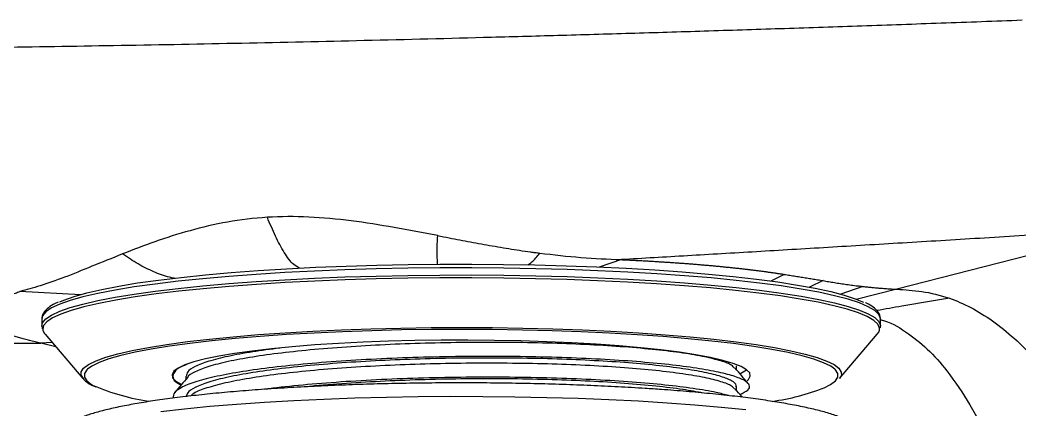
# Model space of a CAD drawing. Extents: x -54 to 18, y -18 to 89.
# Drawn here: x -24.05 to -18.33, y 23.57 to 25.79 of the extents above; entities that cross this region are included whole.
import ezdxf

# ---------------------------------------------------------------- set-up
doc = ezdxf.new("R2010")
doc.units = 0
doc.header["$MEASUREMENT"] = 0
doc.layers.add('GEOMETRY', color=2, linetype='Continuous', lineweight=25)

# ---------------------------------------------------------------- blocks, each defined once
blk = doc.blocks.new('2026 MINI-ASPIRE')
at = {"layer": 'GEOMETRY'}
for p, q in [((0.1875, -26.1541), (-1.1596, -26.4989)), ((-2.7364, -26.3294), (-2.8625, -26.3723)), ((-1.8048, -26.4137), (-1.8811, -26.4519)), ((-1.5821, -26.4497), (-1.6601, -26.4872)), ((-1.3537, -26.4833), (-1.4811, -26.5274)), ((-5.8296, -26.53), (-6.1776, -26.5125)), ((-1.1596, -26.4989), (-1.393, -26.5576)), ((-1.253, -26.6692), (-1.2532, -26.6659)), ((-6.053, -26.6682), (-6.053, -26.6692)), ((-6.053, -26.6692), (-6.053, -26.7098)), ((-6.053, -26.7115), (-6.053, -26.7098)), ((-6.0513, -26.7126), (-6.0503, -26.7249)), ((-1.253, -26.7098), (-1.253, -26.6692)), ((-6.0344, -26.7558), (-5.8182, -27.0103)), ((-1.4879, -27.0103), (-1.2716, -26.7558)), ((-23.2033, -26.8078), (-6.0587, -26.8078)), ((-5.9941, -26.8033), (-6.0587, -26.8078)), ((-5.9728, -26.8284), (-6.0587, -26.8078)), ((-2.078, -26.9583), (-2.078, -26.9365)), ((-5.2863, -26.9639), (-5.2927, -26.9714)), ((-5.228, -26.996), (-5.228, -27.0139)), ((-2.0574, -26.9827), (-2.0203, -26.9609)), ((-2.078, -27.0774), (-2.078, -27.0556))]:
    blk.add_line(p, q, dxfattribs=at)
at = {"layer": 'GEOMETRY', "flags": 128}
for points in [[(-1.2532, -26.6659), (-1.2532, -26.6655), (-1.2626, -26.6431), (-1.286, -26.6209), (-1.3233, -26.599), (-1.3743, -26.5774), (-1.4386, -26.5565), (-1.5159, -26.5361), (-1.6058, -26.5166), (-1.7077, -26.4979), (-1.821, -26.4803), (-1.9451, -26.4638), (-2.0792, -26.4484), (-2.2225, -26.4344), (-2.3742, -26.4217), (-2.5334, -26.4105), (-2.6992, -26.4008), (-2.8706, -26.3927), (-3.0465, -26.3862), (-3.2261, -26.3814), (-3.4081, -26.3783), (-3.5916, -26.3768), (-3.7754, -26.3771), (-3.9586, -26.3791), (-4.1399, -26.3828), (-4.3184, -26.3882), (-4.4929, -26.3952), (-4.6626, -26.4039), (-4.8263, -26.4141), (-4.9831, -26.4258), (-5.1321, -26.4389), (-5.2725, -26.4534), (-5.4033, -26.4691), (-5.5239, -26.486), (-5.6335, -26.504), (-5.7314, -26.523), (-5.8172, -26.5428), (-5.8903, -26.5634), (-5.9502, -26.5845), (-5.9967, -26.6062), (-6.0294, -26.6283), (-6.0481, -26.6506), (-6.053, -26.6682)], [(-5.9493, -26.5705), (-5.9263, -26.5606), (-5.867, -26.5396), (-5.7946, -26.5193), (-5.7098, -26.4997), (-5.6128, -26.4809), (-5.5044, -26.4631), (-5.3851, -26.4464), (-5.2556, -26.4308), (-5.1167, -26.4165), (-4.9692, -26.4035), (-4.814, -26.3919), (-4.652, -26.3818), (-4.4842, -26.3733), (-4.3114, -26.3663), (-4.1348, -26.361), (-3.9554, -26.3573), (-3.7742, -26.3554), (-3.5922, -26.3551), (-3.4107, -26.3565), (-3.2305, -26.3596), (-3.0529, -26.3644), (-2.8787, -26.3708), (-2.7091, -26.3788), (-2.5451, -26.3884), (-2.3875, -26.3995), (-2.2374, -26.412), (-2.0956, -26.4259), (-1.9629, -26.4411), (-1.8401, -26.4574), (-1.728, -26.4749), (-1.6271, -26.4934), (-1.5382, -26.5127), (-1.4617, -26.5328), (-1.398, -26.5536), (-1.35, -26.5737)], [(-6.053, -26.7098), (-6.0481, -26.6912), (-6.0294, -26.6689), (-5.9967, -26.6468), (-5.9502, -26.6251), (-5.8903, -26.604), (-5.8172, -26.5834), (-5.7314, -26.5636), (-5.6335, -26.5446), (-5.5239, -26.5266), (-5.4033, -26.5097), (-5.2725, -26.494), (-5.1321, -26.4795), (-4.9831, -26.4664), (-4.8263, -26.4547), (-4.6626, -26.4445), (-4.4929, -26.4358), (-4.3184, -26.4288), (-4.1399, -26.4234), (-3.9586, -26.4197), (-3.7754, -26.4177), (-3.5916, -26.4174), (-3.4081, -26.4189), (-3.2261, -26.422), (-3.0465, -26.4268), (-2.8706, -26.4333), (-2.6992, -26.4414), (-2.5334, -26.4511), (-2.3742, -26.4623), (-2.2225, -26.475), (-2.0792, -26.489), (-1.9451, -26.5043), (-1.821, -26.5209), (-1.7077, -26.5385), (-1.6058, -26.5572), (-1.5159, -26.5767), (-1.4386, -26.5971), (-1.3743, -26.618), (-1.3233, -26.6396), (-1.286, -26.6615), (-1.2626, -26.6837), (-1.2532, -26.7061), (-1.253, -26.7106)], [(-2.5361, -26.4677), (-2.7015, -26.458), (-2.8725, -26.4499), (-3.048, -26.4435), (-3.2271, -26.4387), (-3.4087, -26.4355), (-3.5918, -26.4341), (-3.7751, -26.4344), (-3.9578, -26.4364), (-4.1387, -26.4401), (-4.3167, -26.4454), (-4.4909, -26.4525), (-4.6601, -26.4611), (-4.8234, -26.4712), (-4.9799, -26.4829), (-5.1285, -26.496), (-5.2685, -26.5104), (-5.399, -26.5261), (-5.5193, -26.543), (-5.6286, -26.561), (-5.7264, -26.5799), (-5.8119, -26.5997), (-5.8848, -26.6202), (-5.9446, -26.6413), (-5.9909, -26.6629), (-6.0236, -26.6849), (-6.0423, -26.7071), (-6.047, -26.7295), (-6.046, -26.7349)], [(-1.2595, -26.7324), (-1.2591, -26.7221), (-1.2684, -26.6997), (-1.2918, -26.6776), (-1.329, -26.6557), (-1.3798, -26.6342), (-1.444, -26.6133), (-1.5212, -26.593), (-1.6108, -26.5735), (-1.7125, -26.5549), (-1.8255, -26.5373), (-1.9492, -26.5208), (-2.083, -26.5055), (-2.226, -26.4915), (-2.3773, -26.4789), (-2.5361, -26.4677)], [(-5.8283, -26.9927), (-5.8278, -26.9717), (-5.8134, -26.9504), (-5.7849, -26.9294), (-5.7426, -26.9086), (-5.6867, -26.8884), (-5.6177, -26.8687), (-5.5359, -26.8498), (-5.4419, -26.8318), (-5.3364, -26.8148), (-5.2198, -26.7988), (-5.0932, -26.784), (-4.9572, -26.7706), (-4.8127, -26.7585), (-4.6607, -26.7478), (-4.5022, -26.7387), (-4.3382, -26.7312), (-4.1697, -26.7253), (-3.9979, -26.721), (-3.8238, -26.7185), (-3.6486, -26.7177), (-3.4735, -26.7186), (-3.2995, -26.7212), (-3.1278, -26.7255), (-2.9596, -26.7315), (-2.7958, -26.7391), (-2.6376, -26.7483), (-2.4859, -26.759), (-2.3419, -26.7712), (-2.2063, -26.7847), (-2.0801, -26.7996), (-1.9641, -26.8156), (-1.8591, -26.8327), (-1.7657, -26.8508), (-1.6846, -26.8697), (-1.6162, -26.8894), (-1.561, -26.9097), (-1.5194, -26.9304), (-1.4916, -26.9515), (-1.4779, -26.9728), (-1.4773, -26.9911)], [(-6.046, -26.7349), (-6.0376, -26.7518), (-6.0344, -26.7558)], [(-1.5142, -26.9572), (-1.5382, -26.9397), (-1.5794, -26.9192), (-1.6341, -26.8991), (-1.7019, -26.8796), (-1.7823, -26.8608), (-1.8749, -26.8429), (-1.979, -26.8259), (-2.094, -26.81), (-2.219, -26.7953), (-2.3534, -26.7819), (-2.4962, -26.7699), (-2.6465, -26.7592), (-2.8033, -26.7501), (-2.9657, -26.7426), (-3.1325, -26.7366), (-3.3026, -26.7324), (-3.4751, -26.7298), (-3.6487, -26.7289), (-3.8223, -26.7297), (-3.9948, -26.7322), (-4.1651, -26.7364), (-4.3321, -26.7422), (-4.4947, -26.7497), (-4.6518, -26.7587), (-4.8025, -26.7693), (-4.9457, -26.7813), (-5.0805, -26.7946), (-5.2061, -26.8093), (-5.3215, -26.8251), (-5.4262, -26.842), (-5.5194, -26.8599), (-5.6004, -26.8786), (-5.6689, -26.8981), (-5.7242, -26.9181), (-5.7661, -26.9387), (-5.7917, -26.9571)], [(-1.2716, -26.7558), (-1.2638, -26.7444), (-1.2595, -26.7324)], [(-2.0173, -27.0225), (-2.0091, -27.0151), (-1.9985, -26.9965), (-2.002, -26.9779), (-2.0195, -26.9594), (-2.0511, -26.9412), (-2.0962, -26.9234), (-2.1547, -26.9061), (-2.226, -26.8897), (-2.3094, -26.8741), (-2.4043, -26.8594), (-2.5098, -26.846), (-2.6251, -26.8337), (-2.7492, -26.8229), (-2.881, -26.8134), (-3.0193, -26.8055), (-3.1631, -26.7992), (-3.311, -26.7945), (-3.4619, -26.7915), (-3.6144, -26.7902), (-3.7672, -26.7906), (-3.9191, -26.7927), (-4.0687, -26.7966), (-4.2147, -26.8021), (-4.3559, -26.8092), (-4.4912, -26.8179), (-4.6193, -26.8281), (-4.7391, -26.8396), (-4.8497, -26.8525), (-4.9501, -26.8665), (-5.0394, -26.8817), (-5.1169, -26.8977), (-5.1819, -26.9146), (-5.2338, -26.9321), (-5.2723, -26.9501), (-5.2969, -26.9685), (-5.3076, -26.9871), (-5.3041, -27.0057), (-5.2865, -27.0242), (-5.2552, -27.0424)], [(-5.7917, -26.9571), (-5.7944, -26.9596), (-5.8087, -26.9807), (-5.809, -27.0019), (-5.7954, -27.023), (-5.7679, -27.0439), (-5.7581, -27.0495)], [(-1.5751, -27.0626), (-1.5399, -27.0449), (-1.5117, -27.024), (-1.4974, -27.0029), (-1.497, -26.9818), (-1.5106, -26.9606), (-1.5142, -26.9572)], [(-1.4773, -26.9911), (-1.4782, -26.9942), (-1.4879, -27.0103)], [(-5.3716, -27.198), (-5.2358, -27.1828), (-5.091, -27.1688), (-4.938, -27.1563), (-4.7775, -27.1451), (-4.6107, -27.1355), (-4.4383, -27.1275), (-4.2614, -27.121), (-4.0811, -27.1162), (-3.8983, -27.1131), (-3.7141, -27.1117), (-3.5295, -27.112), (-3.3456, -27.114), (-3.1635, -27.1177), (-2.9842, -27.123), (-2.8088, -27.13), (-2.6382, -27.1386), (-2.4734, -27.1487), (-2.3154, -27.1604), (-2.165, -27.1734), (-2.0232, -27.1878)]]:
    blk.add_lwpolyline(points, dxfattribs=at)
at = {"layer": 'GEOMETRY'}
for centre, radius, start, end in [((-5.7081, -26.9221), 0.1393, 210.4252, 255.3367), ((-5.2674, -25.922), 1.2296, 246.4807, 262.2723), ((-2.055, -25.8348), 1.3183, 277.9149, 291.3467)]:
    blk.add_arc(centre, radius, start, end, dxfattribs=at)
for points, knots in [([(-11.5567, -25.1255), (-11.5228, -25.1257), (-11.4549, -25.1262), (-11.3531, -25.1269), (-11.2512, -25.1275), (-11.1492, -25.1281), (-11.0471, -25.1287), (-10.9449, -25.1293), (-10.8426, -25.1298), (-10.7402, -25.1303), (-10.6377, -25.1308), (-10.535, -25.1312), (-10.4323, -25.1316), (-10.3294, -25.132), (-10.0411, -25.1329), (-9.5686, -25.1338), (-8.9132, -25.1336), (-8.2587, -25.1315), (-7.6024, -25.1276), (-6.9415, -25.1215), (-6.2725, -25.1133), (-5.5928, -25.1028), (-4.903, -25.0898), (-4.1967, -25.0742), (-3.5861, -25.0588), (-3.0704, -25.0446), (-2.6554, -25.0325), (-2.2316, -25.0195), (-1.7986, -25.0055), (-1.3559, -24.9906), (-0.9029, -24.9747), (-0.5978, -24.9635), (-0.4434, -24.9578)], [0, 0, 0, 0, 0.008695, 0.017406, 0.026131, 0.034872, 0.04363, 0.052404, 0.061196, 0.070006, 0.078834, 0.087681, 0.096547, 0.105434, 0.114341, 0.171307, 0.228433, 0.286119, 0.344061, 0.402839, 0.46297, 0.524253, 0.587128, 0.651117, 0.718011, 0.755507, 0.793871, 0.83314, 0.873348, 0.914535, 0.956739, 1, 1, 1, 1]), ([(-4.7622, -26.0873), (-4.84, -26.0921), (-4.916, -26.1015), (-5.0638, -26.1276), (-5.1355, -26.1444), (-5.274, -26.1829), (-5.3408, -26.2045), (-5.4694, -26.2497), (-5.5312, -26.2733), (-5.5903, -26.2968)], [0, 0, 0, 0, 0.25, 0.25, 0.5, 0.5, 0.75, 0.75, 1, 1, 1, 1]), ([(-3.7874, -26.1921), (-3.8705, -26.1761), (-3.9534, -26.1603), (-4.1184, -26.1312), (-4.2006, -26.118), (-4.3639, -26.0972), (-4.445, -26.0895), (-4.6053, -26.0822), (-4.6846, -26.0825), (-4.7622, -26.0873)], [0, 0, 0, 0, 0.25, 0.25, 0.5, 0.5, 0.75, 0.75, 1, 1, 1, 1]), ([(-4.5767, -26.3783), (-4.5883, -26.3724), (-4.6197, -26.3565), (-4.6668, -26.2896), (-4.7168, -26.197), (-4.747, -26.124), (-4.7622, -26.0873)], [0, 0, 0, 0, 0.162139, 0.436428, 0.716787, 1, 1, 1, 1]), ([(-3.7881, -26.3556), (-3.7882, -26.353), (-3.7886, -26.3431), (-3.7905, -26.3102), (-3.7915, -26.2593), (-3.7888, -26.2145), (-3.7874, -26.1921)], [0, 0, 0, 0, 0.107747, 0.404685, 0.701878, 1, 1, 1, 1]), ([(-3.7874, -26.1921), (-3.7818, -26.1932), (-3.7705, -26.1954), (-3.718, -26.2055), (-3.6301, -26.2223), (-3.5056, -26.2453), (-3.3812, -26.2666), (-3.2889, -26.2806), (-3.2302, -26.2887), (-3.2123, -26.291), (-3.2035, -26.2922)], [0, 0, 0, 0, 0.029165, 0.058383, 0.270433, 0.480814, 0.697782, 0.908193, 0.954336, 1, 1, 1, 1]), ([(0.0059, -26.1653), (-0.0723, -26.1701), (-0.2272, -26.1796), (-0.4578, -26.1937), (-0.6844, -26.2076), (-0.9071, -26.2211), (-1.1259, -26.2343), (-1.3408, -26.2472), (-1.5517, -26.2599), (-1.7587, -26.2722), (-1.9618, -26.2842), (-2.161, -26.296), (-2.3562, -26.3074), (-2.5475, -26.3185), (-2.6739, -26.3258), (-2.7364, -26.3294)], [0, 0, 0, 0, 0.085965, 0.170421, 0.25337, 0.334812, 0.414746, 0.493174, 0.570095, 0.645509, 0.719418, 0.791821, 0.862719, 0.932112, 1, 1, 1, 1]), ([(-5.5903, -26.2968), (-5.6516, -26.3211), (-5.7101, -26.3451), (-5.8213, -26.3904), (-5.8739, -26.4117), (-5.9727, -26.4492), (-6.0189, -26.4653), (-6.0826, -26.4854), (-6.1029, -26.4914), (-6.1416, -26.5025), (-6.1601, -26.5076), (-6.1775, -26.5125)], [0, 0, 0, 0, 0.25, 0.25, 0.5, 0.5, 0.75, 0.75, 0.875, 0.875, 1, 1, 1, 1]), ([(-5.2937, -26.4363), (-5.3032, -26.4346), (-5.3434, -26.4274), (-5.4126, -26.4002), (-5.502, -26.3566), (-5.5608, -26.3167), (-5.5903, -26.2968)], [0, 0, 0, 0, 0.092912, 0.394968, 0.697066, 1, 1, 1, 1]), ([(-3.2722, -26.3596), (-3.2643, -26.3545), (-3.2419, -26.3402), (-3.2186, -26.311), (-3.2035, -26.2922)], [0, 0, 0, 0, 0.353898, 1, 1, 1, 1]), ([(-3.2035, -26.2922), (-3.1245, -26.3014), (-2.9665, -26.3197), (-2.8131, -26.3262), (-2.7364, -26.3294)], [0, 0, 0, 0, 0.4999728, 1, 1, 1, 1]), ([(-2.7364, -26.3294), (-2.727, -26.3299), (-2.7084, -26.3307), (-2.6806, -26.3321), (-2.6531, -26.3335), (-2.6259, -26.3349), (-2.5989, -26.3364), (-2.5721, -26.3379), (-2.5455, -26.3395), (-2.5192, -26.3411), (-2.4932, -26.3427), (-2.4673, -26.3444), (-2.4418, -26.3461), (-2.4164, -26.3479), (-2.3913, -26.3497), (-2.3665, -26.3515), (-2.3419, -26.3534), (-2.3175, -26.3553), (-2.2933, -26.3573), (-2.2695, -26.3593), (-2.2458, -26.3614), (-2.2224, -26.3634), (-2.1992, -26.3656), (-2.1763, -26.3677), (-2.1536, -26.3699), (-2.1311, -26.3722), (-2.1089, -26.3745), (-2.087, -26.3768), (-2.0652, -26.3792), (-2.0438, -26.3816), (-2.0225, -26.384), (-2.0015, -26.3865), (-1.9807, -26.3891), (-1.9602, -26.3916), (-1.9399, -26.3942), (-1.9199, -26.3969), (-1.9001, -26.3996), (-1.8805, -26.4023), (-1.8612, -26.4051), (-1.8421, -26.4079), (-1.8233, -26.4108), (-1.8109, -26.4127), (-1.8048, -26.4137)], [0, 0, 0, 0, 0.025521, 0.050955, 0.076306, 0.10158, 0.12678, 0.151911, 0.176979, 0.201987, 0.226941, 0.251844, 0.276703, 0.301522, 0.326305, 0.351058, 0.375785, 0.400492, 0.425183, 0.449863, 0.474537, 0.499211, 0.523888, 0.548575, 0.573275, 0.597994, 0.622737, 0.647508, 0.672313, 0.697157, 0.722043, 0.746978, 0.771965, 0.79701, 0.822117, 0.847291, 0.872537, 0.897859, 0.923262, 0.94875, 0.974328, 1, 1, 1, 1]), ([(-1.8048, -26.4137), (-1.7938, -26.4153), (-1.7719, -26.4187), (-1.7395, -26.4238), (-1.7074, -26.4289), (-1.6756, -26.4341), (-1.6441, -26.4392), (-1.6129, -26.4444), (-1.5923, -26.4479), (-1.5821, -26.4497)], [0, 0, 0, 0, 0.142859, 0.285705, 0.428544, 0.571385, 0.714236, 0.857105, 1, 1, 1, 1]), ([(-1.5821, -26.4497), (-1.5768, -26.4506), (-1.5663, -26.4524), (-1.5502, -26.4552), (-1.5338, -26.4579), (-1.5171, -26.4606), (-1.5001, -26.4632), (-1.4828, -26.4658), (-1.4652, -26.4684), (-1.4474, -26.471), (-1.4292, -26.4735), (-1.4108, -26.476), (-1.3921, -26.4785), (-1.3731, -26.4809), (-1.3602, -26.4825), (-1.3537, -26.4833)], [0, 0, 0, 0, 0.077185, 0.154272, 0.231276, 0.308213, 0.385095, 0.46194, 0.538759, 0.61557, 0.692386, 0.769223, 0.846094, 0.923015, 1, 1, 1, 1]), ([(-1.3537, -26.4833), (-1.3496, -26.4838), (-1.3413, -26.4847), (-1.3287, -26.486), (-1.3158, -26.4873), (-1.3027, -26.4886), (-1.2894, -26.4898), (-1.2759, -26.4909), (-1.2621, -26.4921), (-1.2481, -26.4932), (-1.2339, -26.4942), (-1.2195, -26.4952), (-1.2049, -26.4962), (-1.19, -26.4971), (-1.1749, -26.498), (-1.1647, -26.4986), (-1.1596, -26.4989)], [0, 0, 0, 0, 0.071871, 0.143512, 0.214965, 0.286269, 0.357463, 0.42859, 0.499689, 0.5708, 0.641965, 0.713223, 0.784616, 0.856184, 0.927965, 1, 1, 1, 1]), ([(-6.0587, -26.8078), (-6.0643, -26.8065), (-6.0753, -26.8039), (-6.0914, -26.8001), (-6.1071, -26.7962), (-6.1224, -26.7924), (-6.1373, -26.7885), (-6.1518, -26.7847), (-6.1658, -26.7808), (-6.1795, -26.7769), (-6.1928, -26.7731), (-6.2057, -26.7692), (-6.2182, -26.7653), (-6.2302, -26.7614), (-6.2419, -26.7576), (-6.2532, -26.7537), (-6.264, -26.7498), (-6.2745, -26.7459), (-6.2846, -26.742), (-6.2942, -26.7381), (-6.3035, -26.7343), (-6.3123, -26.7304), (-6.3207, -26.7265), (-6.3288, -26.7226), (-6.3364, -26.7187), (-6.3437, -26.7148), (-6.3505, -26.7109), (-6.3569, -26.707), (-6.3629, -26.703), (-6.3685, -26.6991), (-6.3738, -26.6952), (-6.3786, -26.6913), (-6.383, -26.6874), (-6.387, -26.6835), (-6.3906, -26.6795), (-6.3938, -26.6756), (-6.3966, -26.6717), (-6.399, -26.6677), (-6.401, -26.6638), (-6.4026, -26.6599), (-6.4037, -26.6559), (-6.4045, -26.652), (-6.4049, -26.648), (-6.4049, -26.6441), (-6.4044, -26.6401), (-6.4036, -26.6362), (-6.4024, -26.6322), (-6.4007, -26.6283), (-6.3987, -26.6243), (-6.3962, -26.6204), (-6.3934, -26.6164), (-6.3901, -26.6124), (-6.3865, -26.6085), (-6.3824, -26.6045), (-6.3779, -26.6005), (-6.3731, -26.5965), (-6.3678, -26.5926), (-6.3621, -26.5886), (-6.356, -26.5846), (-6.3496, -26.5806), (-6.3427, -26.5766), (-6.3354, -26.5726), (-6.3277, -26.5687), (-6.3196, -26.5647), (-6.3111, -26.5607), (-6.3022, -26.5567), (-6.2929, -26.5527), (-6.2832, -26.5487), (-6.2731, -26.5446), (-6.2626, -26.5406), (-6.2516, -26.5366), (-6.2403, -26.5326), (-6.2286, -26.5286), (-6.2165, -26.5246), (-6.2039, -26.5206), (-6.191, -26.5165), (-6.1821, -26.5139), (-6.1776, -26.5125)], [0, 0, 0, 0, 0.014186, 0.028304, 0.042358, 0.056348, 0.070276, 0.084144, 0.097953, 0.111704, 0.1254, 0.139042, 0.152632, 0.166171, 0.179662, 0.193105, 0.206503, 0.219858, 0.233171, 0.246444, 0.259679, 0.272878, 0.286043, 0.299175, 0.312276, 0.325349, 0.338395, 0.351416, 0.364415, 0.377392, 0.390351, 0.403292, 0.416219, 0.429132, 0.442035, 0.454928, 0.467815, 0.480696, 0.493574, 0.506452, 0.51933, 0.532211, 0.545098, 0.557991, 0.570893, 0.583807, 0.596733, 0.609674, 0.622632, 0.635609, 0.648607, 0.661628, 0.674674, 0.687746, 0.700847, 0.713978, 0.727142, 0.74034, 0.753575, 0.766847, 0.780159, 0.793513, 0.80691, 0.820353, 0.833842, 0.847381, 0.86097, 0.874611, 0.888305, 0.902056, 0.915863, 0.92973, 0.943657, 0.957646, 0.971698, 0.985816, 1, 1, 1, 1]), ([(-0.8586, -26.5507), (-0.9497, -26.5655), (-1.0886, -26.5881), (-1.2264, -26.6129), (-1.2738, -26.6214)], [0, 0, 0, 0, 0.65619, 1, 1, 1, 1]), ([(-1.1596, -26.4989), (-1.1139, -26.5015), (-1.0661, -26.5045), (-0.9657, -26.5195), (-0.9131, -26.5316), (-0.8586, -26.5507)], [0, 0, 0, 0, 0.5, 0.5, 1, 1, 1, 1]), ([(-0.8586, -26.5507), (-0.819, -26.5645), (-0.7784, -26.582), (-0.696, -26.625), (-0.6543, -26.6506), (-0.5706, -26.7097), (-0.5287, -26.7433), (-0.446, -26.818), (-0.4052, -26.8591), (-0.2862, -26.992), (-0.2114, -27.0936), (-0.1129, -27.2564), (-0.0824, -27.3123), (-0.0265, -27.4259), (-0.0012, -27.4836), (0.0213, -27.5413)], [0, 0, 0, 0, 0.125, 0.125, 0.25, 0.25, 0.375, 0.375, 0.5, 0.5, 0.75, 0.75, 0.875, 0.875, 1, 1, 1, 1]), ([(-5.9585, -26.5728), (-5.9684, -26.5773), (-5.9945, -26.5892), (-6.0223, -26.6091), (-6.0431, -26.6329), (-6.0534, -26.6535), (-6.052, -26.6649), (-6.0517, -26.6675)], [0, 0, 0, 0, 0.1789039, 0.4732073, 0.7234637, 0.938137, 1, 1, 1, 1]), ([(-1.2549, -26.6639), (-1.2552, -26.6583), (-1.2561, -26.6436), (-1.2706, -26.6226), (-1.2955, -26.6004), (-1.3185, -26.5851), (-1.3375, -26.5771), (-1.3396, -26.5762)], [0, 0, 0, 0, 0.14353, 0.382414, 0.649146, 0.960927, 1, 1, 1, 1]), ([(-1.2588, -26.6727), (-1.2555, -26.6733), (-1.203, -26.6832), (-1.1078, -26.7402), (-0.9816, -26.8385), (-0.8571, -26.9806), (-0.7373, -27.161), (-0.6239, -27.3744), (-0.5564, -27.5225), (-0.5227, -27.5963)], [0, 0, 0, 0, 0.008858, 0.141433, 0.275054, 0.413255, 0.605471, 0.803373, 1, 1, 1, 1]), ([(-1.2548, -26.7207), (-1.2542, -26.7191), (-1.2528, -26.7161), (-1.2536, -26.7128), (-1.254, -26.7111)], [0, 0, 0, 0, 0.4929368, 1, 1, 1, 1]), ([(-4.6913, -26.8358), (-4.7444, -26.8427), (-4.8549, -26.8572), (-4.9908, -26.8828), (-5.1024, -26.9112), (-5.1792, -26.9413), (-5.2226, -26.9697), (-5.2241, -26.9881), (-5.2248, -26.996)], [0, 0, 0, 0, 0.163132, 0.33936, 0.516601, 0.692858, 0.86682, 1, 1, 1, 1]), ([(-2.0888, -26.9504), (-2.0932, -26.9449), (-2.1045, -26.9308), (-2.1621, -26.909), (-2.2553, -26.8854), (-2.3809, -26.8639), (-2.5354, -26.8449), (-2.715, -26.829), (-2.9145, -26.8165), (-3.1305, -26.8078), (-3.3591, -26.8032), (-3.5946, -26.8029), (-3.8302, -26.8068), (-4.0616, -26.8148), (-4.2848, -26.8272), (-4.4945, -26.8436), (-4.6842, -26.8635), (-4.8508, -26.8866), (-4.991, -26.9126), (-5.1028, -26.941), (-5.1773, -26.9711), (-5.215, -26.9916), (-5.218, -27.0021), (-5.218, -27.0021)], [0, 0, 0, 0, 0.0325155, 0.0836557, 0.1341032, 0.1848602, 0.2361367, 0.2873578, 0.3379524, 0.388538, 0.4397557, 0.4910345, 0.5417994, 0.5922415, 0.6433772, 0.6946904, 0.7456036, 0.7959752, 0.8470059, 0.8983299, 0.9493691, 0.9997434, 1, 1, 1, 1]), ([(-2.0574, -27.1018), (-2.0404, -27.0932), (-2.0055, -27.0758), (-1.9984, -27.0487), (-2.0257, -27.0215), (-2.0902, -26.9953), (-2.189, -26.9705), (-2.3203, -26.9478), (-2.4822, -26.9277), (-2.6703, -26.9109), (-2.8794, -26.8977), (-3.1056, -26.8884), (-3.3451, -26.8835), (-3.5918, -26.883), (-3.8386, -26.887), (-4.0811, -26.8953), (-4.3149, -26.9081), (-4.5345, -26.9252), (-4.7333, -26.9459), (-4.9078, -26.9699), (-5.0549, -26.997), (-5.1712, -27.0267), (-5.2522, -27.058), (-5.2999, -27.0899), (-5.3011, -27.1114), (-5.3016, -27.1221)], [0, 0, 0, 0, 0.0419599, 0.0855538, 0.1294949, 0.1732889, 0.2164897, 0.2599556, 0.3038663, 0.3477296, 0.3910563, 0.4343754, 0.4782358, 0.5221484, 0.565621, 0.6088172, 0.6526074, 0.6965494, 0.740149, 0.7832849, 0.8269851, 0.8709365, 0.914644, 0.9577821, 1, 1, 1, 1]), ([(-2.0813, -27.0556), (-2.0803, -27.0534), (-2.0753, -27.0426), (-2.1016, -27.0233), (-2.1607, -26.9983), (-2.2556, -26.9747), (-2.3808, -26.9532), (-2.5354, -26.9342), (-2.7149, -26.9183), (-2.9145, -26.9058), (-3.1305, -26.8971), (-3.3591, -26.8925), (-3.5946, -26.8922), (-3.8302, -26.8961), (-4.0616, -26.9042), (-4.2848, -26.9165), (-4.4945, -26.9329), (-4.6842, -26.9529), (-4.8508, -26.9759), (-4.9911, -27.0019), (-5.1023, -27.0303), (-5.1793, -27.0604), (-5.2226, -27.0888), (-5.2241, -27.1072), (-5.2248, -27.1151)], [0, 0, 0, 0, 0.011768, 0.059737, 0.107545, 0.154706, 0.202156, 0.250092, 0.297976, 0.345274, 0.392564, 0.440444, 0.488382, 0.53584, 0.582995, 0.630799, 0.678769, 0.726365, 0.773455, 0.821161, 0.869141, 0.916855, 0.963947, 1, 1, 1, 1]), ([(-5.2229, -26.9299), (-5.2313, -26.933), (-5.2677, -26.9463), (-5.2974, -26.9712), (-5.3069, -27.004), (-5.2913, -27.0295), (-5.2621, -27.0433), (-5.2554, -27.0464)], [0, 0, 0, 0, 0.0828151, 0.358468, 0.6370144, 0.917795, 1, 1, 1, 1]), ([(-2.0888, -27.0695), (-2.0932, -27.064), (-2.1045, -27.0499), (-2.1621, -27.0281), (-2.2553, -27.0045), (-2.3809, -26.983), (-2.5354, -26.964), (-2.715, -26.9481), (-2.9145, -26.9356), (-3.1305, -26.9269), (-3.3591, -26.9223), (-3.5946, -26.922), (-3.8302, -26.9259), (-4.0616, -26.9339), (-4.2848, -26.9463), (-4.4945, -26.9627), (-4.6842, -26.9827), (-4.8507, -27.0057), (-4.9914, -27.0317), (-5.1012, -27.0601), (-5.1735, -27.0865), (-5.1943, -27.1035), (-5.2023, -27.11)], [0, 0, 0, 0, 0.0331228, 0.0852217, 0.1366149, 0.1883234, 0.2405612, 0.2927425, 0.3442855, 0.3958195, 0.4479973, 0.5002374, 0.5519539, 0.6033416, 0.655436, 0.707711, 0.7595786, 0.8108946, 0.862882, 0.9151681, 0.9671641, 1, 1, 1, 1]), ([(-2.0101, -27.0387), (-2.0227, -27.0239), (-2.0478, -26.9941), (-2.0724, -26.9649), (-2.0847, -26.9503)], [0, 0, 0, 0, 0.4996418, 1, 1, 1, 1]), ([(-5.2181, -27.0021), (-5.2306, -27.017), (-5.2558, -27.0468), (-5.2804, -27.076), (-5.2927, -27.0905)], [0, 0, 0, 0, 0.500341, 1, 1, 1, 1]), ([(-2.1225, -27.1079), (-2.145, -27.1018), (-2.1982, -27.0874), (-2.321, -27.0669), (-2.482, -27.0468), (-2.6703, -27.03), (-2.8794, -27.0168), (-3.1056, -27.0076), (-3.3451, -27.0026), (-3.5918, -27.0021), (-3.8386, -27.0061), (-4.081, -27.0144), (-4.3153, -27.0272), (-4.5332, -27.0445), (-4.6856, -27.0593), (-4.7556, -27.0691), (-4.7682, -27.0709)], [0, 0, 0, 0, 0.05598, 0.132935, 0.210677, 0.288336, 0.365044, 0.441739, 0.519392, 0.597138, 0.674105, 0.750583, 0.828112, 0.90591, 0.983101, 1, 1, 1, 1]), ([(-2.5996, -27.0667), (-2.6258, -27.0651), (-2.702, -27.0603), (-2.8322, -27.0535), (-2.9911, -27.0468), (-3.1537, -27.0415), (-3.3189, -27.0377), (-3.4859, -27.0354), (-3.6539, -27.0347), (-3.8218, -27.0355), (-3.9888, -27.0378), (-4.1539, -27.0415), (-4.3164, -27.0468), (-4.4752, -27.0536), (-4.6296, -27.0617), (-4.7787, -27.0713), (-4.9218, -27.0822), (-5.058, -27.0944), (-5.1867, -27.1078), (-5.3072, -27.1224), (-5.4189, -27.1381), (-5.5214, -27.1549), (-5.6141, -27.1728), (-5.697, -27.1918), (-5.7699, -27.212), (-5.8331, -27.234), (-5.8849, -27.2581), (-5.9234, -27.282), (-5.9428, -27.3033), (-5.9505, -27.3118)], [0, 0, 0, 0, 0.019913, 0.057807, 0.095691, 0.13356, 0.171418, 0.20927, 0.247118, 0.284964, 0.322812, 0.360662, 0.398518, 0.436383, 0.474261, 0.512156, 0.550073, 0.58802, 0.626007, 0.66405, 0.702167, 0.740393, 0.778776, 0.817401, 0.856416, 0.896101, 0.937022, 0.974738, 1, 1, 1, 1]), ([(-2.2675, -27.093), (-2.3048, -27.0861), (-2.3822, -27.0719), (-2.5358, -27.0534), (-2.7148, -27.0374), (-2.9146, -27.0249), (-3.1305, -27.0162), (-3.3591, -27.0116), (-3.5946, -27.0113), (-3.8301, -27.0152), (-4.0619, -27.0232), (-4.2837, -27.0358), (-4.4419, -27.0473), (-4.5179, -27.0554), (-4.5307, -27.0568)], [0, 0, 0, 0, 0.0843, 0.174546, 0.264694, 0.353739, 0.442769, 0.532911, 0.623161, 0.712506, 0.801284, 0.891281, 0.981591, 1, 1, 1, 1]), ([(-1.359, -27.3085), (-1.3642, -27.3025), (-1.3785, -27.286), (-1.4096, -27.265), (-1.4558, -27.241), (-1.5176, -27.2179), (-1.592, -27.1961), (-1.6755, -27.1762), (-1.7681, -27.1579), (-1.87, -27.1407), (-1.981, -27.1247), (-2.1008, -27.1099), (-2.2286, -27.0963), (-2.3641, -27.0839), (-2.4885, -27.0741), (-2.5687, -27.0688), (-2.5996, -27.0667)], [0, 0, 0, 0, 0.034404, 0.094305, 0.171588, 0.257997, 0.339907, 0.418976, 0.496593, 0.573404, 0.649728, 0.72574, 0.801544, 0.877202, 0.952756, 1, 1, 1, 1]), ([(-2.0444, -27.1173), (-2.0455, -27.1159), (-2.0591, -27.0997), (-2.0725, -27.084), (-2.0847, -27.0694)], [0, 0, 0, 0, 0.081268, 1, 1, 1, 1])]:
    blk.add_open_spline(points, degree=3, knots=knots, dxfattribs=at)

msp = doc.modelspace()

# ---------------------------------------------------------------- block references
msp.add_blockref('2026 MINI-ASPIRE', (-17.8759, 50.7518))

doc.saveas('drawing.dxf')
